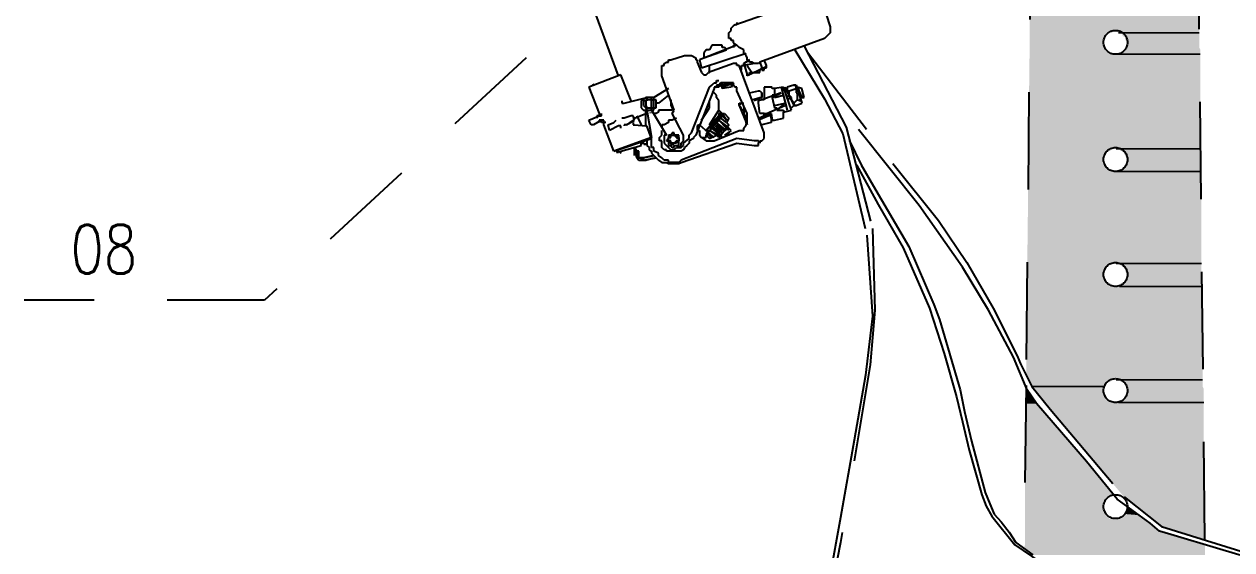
# Model space of a CAD drawing. Header units: metres. Extents: x 2999 to 3164, y 1641 to 1678.
# Drawn here: x 3117.266 to 3119.751, y 1667.319 to 1668.401 of the extents above; entities that cross this region are included whole.
import ezdxf

# ---------------------------------------------------------------- set-up
doc = ezdxf.new("R2010")
doc.units = ezdxf.units.M
doc.linetypes.add('CONTORNO_QUADRO_T', pattern=[0.35, 0.2, -0.15])
doc.linetypes.add('Contínuo', pattern=[0])
doc.layers.add('PDF29_Geometry', color=7, linetype='Continuous')
doc.layers.add('PDF29_Solid Fills', color=7, linetype='Continuous', true_color=0x939598)
doc.layers.add('PDF8_Text', color=30, linetype='Continuous', true_color=0xff7f00)
doc.styles.add('ROMANS', font='ROMANS.shx', dxfattribs={"width": 0.8, "height": 0.1})

msp = doc.modelspace()

# ---------------------------------------------------------------- linework, layer by layer
at = {"layer": 'PDF29_Geometry', "linetype": 'CONTORNO_QUADRO_T', "lineweight": 25}
for points in [[(3119.3628, 1671.5585), (3119.337, 1668.611), (3119.3277, 1667.6785)], [(3119.6955, 1667.3411), (3119.6815, 1668.611), (3119.6815, 1669.0983), (3119.658, 1671.5585)], [(3118.4889, 1668.2947), (3118.367, 1668.625), (3118.367, 1668.6297), (3118.3717, 1668.6297), (3118.3717, 1668.6321), (3118.36, 1668.6625)], [(3118.3085, 1668.611), (3118.3085, 1668.6063), (3118.3131, 1668.6063), (3118.3131, 1668.6039), (3118.3131, 1668.6063), (3118.4373, 1668.2759)], [(3118.9083, 1668.4446), (3118.9247, 1668.3954), (3118.9247, 1668.3837), (3118.9129, 1668.372), (3118.7794, 1668.3228), (3118.7771, 1668.3204), (3118.7677, 1668.3204), (3118.763, 1668.3228), (3118.7583, 1668.3228), (3118.7536, 1668.3275), (3118.7536, 1668.3322), (3118.7513, 1668.3368), (3118.7466, 1668.3415), (3118.7466, 1668.3486), (3118.7372, 1668.3532), (3118.7325, 1668.3579), (3118.7255, 1668.3626), (3118.7255, 1668.3673), (3118.7208, 1668.3673), (3118.7208, 1668.372), (3118.7161, 1668.372), (3118.7161, 1668.3837), (3118.7208, 1668.3884), (3118.7208, 1668.3931), (3118.7255, 1668.3978), (3118.7279, 1668.4001)], [(3118.7325, 1668.4048), (3118.7325, 1668.4001), (3118.7279, 1668.4001), (3118.8872, 1668.4563)], [(3118.7325, 1668.3579), (3118.6552, 1668.3275), (3118.6599, 1668.3111), (3118.7513, 1668.3415)], [(3118.7114, 1668.3486), (3118.7114, 1668.3486)], [(3118.7279, 1668.3579), (3118.7255, 1668.3579), (3118.7255, 1668.3532)], [(3118.852, 1668.3486), (3118.9129, 1668.2478), (3118.9504, 1668.1752), (3118.9996, 1667.9666), (3119.0114, 1667.8003), (3118.9973, 1667.6785), (3118.9739, 1667.5449), (3118.9458, 1667.3856), (3118.9036, 1667.156), (3118.8684, 1667.0388), (3118.8637, 1666.9638), (3118.8731, 1666.8959), (3118.8989, 1666.7014), (3118.9106, 1666.5726), (3118.92, 1666.4718), (3118.927, 1666.4085), (3118.934, 1666.3687), (3118.9387, 1666.3289), (3118.9434, 1666.2328)], [(3118.8708, 1668.3556), (3118.9575, 1668.1892), (3119.0114, 1667.9807), (3119.016, 1667.812), (3119.0067, 1667.6995), (3118.9458, 1667.334), (3118.9129, 1667.17), (3118.8778, 1667.0552), (3118.8708, 1666.9802), (3118.9012, 1666.7577), (3118.9083, 1666.7155), (3118.9247, 1666.5819), (3118.934, 1666.4788), (3118.9434, 1666.4085), (3118.9551, 1666.3312), (3118.9598, 1666.2328)], [(3118.8778, 1668.3439), (3119.0535, 1668.1143), (3119.1472, 1667.9971), (3119.2058, 1667.9104), (3119.2597, 1667.8167), (3119.3089, 1667.7183), (3119.3159, 1667.7019), (3119.3394, 1667.655), (3119.3769, 1667.6082), (3119.5292, 1667.4278), (3119.6065, 1667.3668), (3119.7189, 1667.3317), (3119.8384, 1667.2942)], [(3118.5474, 1668.1611), (3118.5474, 1668.1517), (3118.5521, 1668.1471), (3118.5521, 1668.1424), (3118.5568, 1668.14), (3118.5568, 1668.1353), (3118.5615, 1668.1307), (3118.5662, 1668.126), (3118.5709, 1668.1213), (3118.5779, 1668.1166), (3118.5873, 1668.1166), (3118.592, 1668.1143), (3118.613, 1668.1143), (3118.6177, 1668.1166), (3118.7325, 1668.1564), (3118.7677, 1668.1517), (3118.7771, 1668.1517), (3118.7771, 1668.1564), (3118.7794, 1668.1611), (3118.7841, 1668.1611), (3118.7888, 1668.1658), (3118.7888, 1668.1728), (3118.7888, 1668.1775), (3118.7372, 1668.3158), (3118.7325, 1668.3158), (3118.7325, 1668.3204), (3118.7255, 1668.3204), (3118.674, 1668.3017)], [(3118.5568, 1668.2244), (3118.5873, 1668.1728), (3118.5826, 1668.1728), (3118.5826, 1668.1564), (3118.592, 1668.1471), (3118.5966, 1668.1424), (3118.6037, 1668.1424), (3118.6084, 1668.1471), (3118.613, 1668.1471), (3118.6177, 1668.1517), (3118.6177, 1668.1564), (3118.6224, 1668.1611), (3118.6224, 1668.1728), (3118.599, 1668.2173), (3118.6037, 1668.2244), (3118.5779, 1668.2947), (3118.5779, 1668.3064), (3118.5779, 1668.3111), (3118.5779, 1668.3158), (3118.5826, 1668.3158), (3118.5826, 1668.3204), (3118.5873, 1668.3228), (3118.592, 1668.3228), (3118.592, 1668.3275), (3118.5966, 1668.3275), (3118.6248, 1668.3368), (3118.6388, 1668.3368), (3118.6482, 1668.3322), (3118.6482, 1668.3275), (3118.6505, 1668.3275), (3118.6505, 1668.3228), (3118.6599, 1668.3017), (3118.6646, 1668.297), (3118.6693, 1668.297), (3118.674, 1668.3017), (3118.6763, 1668.3017), (3118.6763, 1668.3111), (3118.6763, 1668.3158)], [(3118.6646, 1668.3322), (3118.6646, 1668.3322)], [(3118.7419, 1668.3064), (3118.7419, 1668.3158), (3118.7466, 1668.3158), (3118.7466, 1668.3204), (3118.7583, 1668.3275), (3118.7466, 1668.3204), (3118.7536, 1668.297)], [(3118.7677, 1668.3204), (3118.7466, 1668.3158)], [(3118.7536, 1668.3158), (3118.763, 1668.3017), (3118.7724, 1668.3017), (3118.7771, 1668.3017), (3118.7794, 1668.3017), (3118.7794, 1668.3064), (3118.7841, 1668.3111), (3118.7841, 1668.3064), (3118.7888, 1668.3064), (3118.7888, 1668.3111), (3118.7935, 1668.3111), (3118.7935, 1668.3158), (3118.7888, 1668.3275)], [(3118.7935, 1668.3158), (3118.7888, 1668.3111), (3118.7536, 1668.2947), (3118.7536, 1668.297), (3118.7583, 1668.297), (3118.7583, 1668.3017), (3118.763, 1668.3017)], [(3118.7677, 1668.3204), (3118.7677, 1668.3204)], [(3118.7794, 1668.3228), (3118.7841, 1668.3111)], [(3118.5146, 1668.2431), (3118.4935, 1668.297), (3118.4279, 1668.2712), (3118.449, 1668.2173), (3118.449, 1668.2127), (3118.4443, 1668.2127), (3118.4443, 1668.208)], [(3118.592, 1668.2689), (3118.5615, 1668.2501), (3118.5568, 1668.2501)], [(3118.6857, 1668.1681), (3118.674, 1668.1775), (3118.6552, 1668.1939), (3118.6505, 1668.1916), (3118.6505, 1668.1822), (3118.6552, 1668.1822), (3118.6552, 1668.1728), (3118.6599, 1668.1681), (3118.6693, 1668.1611), (3118.6857, 1668.1611), (3118.7372, 1668.1822), (3118.7419, 1668.1822), (3118.7466, 1668.1822), (3118.7466, 1668.1869), (3118.7513, 1668.1939), (3118.7536, 1668.1986), (3118.7536, 1668.2173), (3118.7325, 1668.2642), (3118.7325, 1668.2689), (3118.7325, 1668.2712), (3118.7279, 1668.2712), (3118.7255, 1668.2759), (3118.7255, 1668.2806), (3118.7208, 1668.2806), (3118.7161, 1668.2806), (3118.7021, 1668.2806), (3118.6997, 1668.2806), (3118.695, 1668.2759), (3118.6904, 1668.2759), (3118.6904, 1668.2712), (3118.6857, 1668.2712), (3118.6857, 1668.2689), (3118.6482, 1668.1728), (3118.6435, 1668.1681), (3118.6435, 1668.1658), (3118.6341, 1668.1611), (3118.6341, 1668.1564), (3118.6294, 1668.1517), (3118.6248, 1668.1471), (3118.6224, 1668.1424), (3118.6177, 1668.14), (3118.613, 1668.14), (3118.6084, 1668.14), (3118.592, 1668.14), (3118.5873, 1668.14), (3118.5873, 1668.1424), (3118.5826, 1668.1424), (3118.5779, 1668.1471), (3118.5779, 1668.1611), (3118.5732, 1668.1611), (3118.5732, 1668.1681), (3118.5779, 1668.1728), (3118.5779, 1668.1775), (3118.5779, 1668.1822)], [(3118.6084, 1668.1471), (3118.613, 1668.1471), (3118.6177, 1668.1471), (3118.6224, 1668.1517), (3118.6224, 1668.1564), (3118.6341, 1668.1658), (3118.6341, 1668.1681), (3118.6341, 1668.1728), (3118.6388, 1668.1775), (3118.6763, 1668.2712), (3118.681, 1668.2759), (3118.6857, 1668.2806), (3118.6904, 1668.2806), (3118.6904, 1668.2853), (3118.695, 1668.2853)], [(3118.7021, 1668.2759), (3118.7021, 1668.2712), (3118.7255, 1668.2806), (3118.7208, 1668.2712), (3118.7021, 1668.2689), (3118.7021, 1668.2712), (3118.6997, 1668.2759), (3118.695, 1668.2759), (3118.695, 1668.2712), (3118.6904, 1668.2712), (3118.7161, 1668.2806), (3118.7208, 1668.2759)], [(3118.6904, 1668.2712), (3118.6904, 1668.2712)], [(3118.7114, 1668.2806), (3118.7021, 1668.2806), (3118.7021, 1668.2759), (3118.6997, 1668.2759), (3118.6997, 1668.2806)], [(3118.7255, 1668.2806), (3118.7255, 1668.2806)], [(3118.7583, 1668.2595), (3118.7771, 1668.2642), (3118.7794, 1668.2642), (3118.7841, 1668.2595), (3118.7841, 1668.2548), (3118.7841, 1668.2501), (3118.7677, 1668.2431)], [(3118.8052, 1668.2712), (3118.7888, 1668.2712), (3118.7888, 1668.2689), (3118.7888, 1668.2642), (3118.7888, 1668.2548), (3118.7888, 1668.2501), (3118.7888, 1668.2455), (3118.7841, 1668.2455), (3118.7771, 1668.2431), (3118.7771, 1668.2501)], [(3118.8099, 1668.2689), (3118.8099, 1668.2595), (3118.8099, 1668.2548), (3118.8052, 1668.2548), (3118.8052, 1668.2501), (3118.8099, 1668.2291), (3118.8145, 1668.2291), (3118.8145, 1668.2244), (3118.8239, 1668.2244), (3118.8286, 1668.2244), (3118.8286, 1668.2197), (3118.845, 1668.2244), (3118.8286, 1668.2712), (3118.8099, 1668.2689), (3118.8052, 1668.2689), (3118.8028, 1668.2712)], [(3118.8239, 1668.2712), (3118.8356, 1668.2244)], [(3118.8309, 1668.2689), (3118.8309, 1668.2712), (3118.8497, 1668.2337), (3118.845, 1668.2291)], [(3118.8497, 1668.2759), (3118.8356, 1668.2712), (3118.8356, 1668.2642), (3118.8403, 1668.2642), (3118.8544, 1668.2689), (3118.8544, 1668.2642), (3118.8544, 1668.2595), (3118.8567, 1668.2595), (3118.8567, 1668.2455), (3118.8497, 1668.2384), (3118.845, 1668.2455), (3118.845, 1668.2501), (3118.8403, 1668.2548), (3118.8403, 1668.2642)], [(3118.8544, 1668.2689), (3118.8544, 1668.2759), (3118.8497, 1668.2759), (3118.8544, 1668.2759), (3118.8661, 1668.2384), (3118.8661, 1668.2431), (3118.8614, 1668.2431), (3118.8567, 1668.2455)], [(3118.8614, 1668.2501), (3118.8661, 1668.2501), (3118.8708, 1668.2501), (3118.8661, 1668.2689), (3118.8567, 1668.2712), (3118.8661, 1668.2501), (3118.8614, 1668.2455)], [(3118.8567, 1668.2689), (3118.8567, 1668.2712)], [(3118.8567, 1668.2642), (3118.8614, 1668.2689)], [(3119.8361, 1667.2872), (3119.726, 1667.32), (3119.6252, 1667.3504), (3119.6018, 1667.3575), (3119.583, 1667.3739), (3119.5151, 1667.4231), (3119.4518, 1667.5004), (3119.3487, 1667.6199), (3119.33, 1667.648), (3119.3019, 1667.7159), (3119.2503, 1667.812), (3119.1965, 1667.901), (3119.1074, 1668.0276), (3118.9176, 1668.2666)], [(3118.4959, 1668.2431), (3118.4959, 1668.2384), (3118.5006, 1668.2384), (3118.5474, 1668.2501)], [(3118.5193, 1668.1986), (3118.5193, 1668.1939), (3118.5217, 1668.1939), (3118.5451, 1668.1916), (3118.5451, 1668.2244), (3118.5474, 1668.2244), (3118.5521, 1668.2244), (3118.5568, 1668.2244), (3118.5615, 1668.2244), (3118.5615, 1668.2291), (3118.5662, 1668.2291), (3118.5662, 1668.2431), (3118.5662, 1668.2455), (3118.5615, 1668.2455), (3118.5615, 1668.2501), (3118.5568, 1668.2501), (3118.5451, 1668.2501), (3118.5357, 1668.2431), (3118.5357, 1668.2291), (3118.5404, 1668.2244), (3118.5451, 1668.2244)], [(3118.5966, 1668.2455), (3118.5966, 1668.2337), (3118.599, 1668.2291), (3118.599, 1668.2244), (3118.5966, 1668.2244), (3118.5779, 1668.2244), (3118.5732, 1668.2244), (3118.5709, 1668.2244), (3118.5709, 1668.2197), (3118.5662, 1668.2173), (3118.5615, 1668.2173)], [(3118.592, 1668.2548), (3118.5709, 1668.2384), (3118.5662, 1668.2384)], [(3118.6599, 1668.2033), (3118.6763, 1668.2291), (3118.6763, 1668.2431)], [(3118.6763, 1668.2384), (3118.674, 1668.2384)], [(3118.7161, 1668.1822), (3118.7114, 1668.1869), (3118.695, 1668.2033), (3118.6763, 1668.1939), (3118.695, 1668.2244), (3118.695, 1668.2431), (3118.6904, 1668.2501), (3118.6904, 1668.2548), (3118.6857, 1668.2595), (3118.681, 1668.2595)], [(3118.7466, 1668.2244), (3118.7419, 1668.2244), (3118.7419, 1668.2291), (3118.7372, 1668.2337), (3118.7372, 1668.2384), (3118.7419, 1668.2384), (3118.7372, 1668.2337), (3118.7513, 1668.1986), (3118.7536, 1668.1939), (3118.7513, 1668.1986), (3118.7513, 1668.2033)], [(3118.7419, 1668.2384), (3118.7466, 1668.2384)], [(3118.763, 1668.2455), (3118.7794, 1668.2501), (3118.7841, 1668.2501), (3118.7841, 1668.2595)], [(3118.7888, 1668.2173), (3118.7841, 1668.2173), (3118.7794, 1668.2173), (3118.7771, 1668.2384), (3118.7771, 1668.2431)], [(3118.8052, 1668.2501), (3118.8239, 1668.2595), (3118.7841, 1668.2455)], [(3118.8099, 1668.2501), (3118.8286, 1668.2548)], [(3118.8099, 1668.2337), (3118.8309, 1668.2384), (3118.8145, 1668.2244)], [(3118.8403, 1668.2548), (3118.8356, 1668.2501)], [(3118.845, 1668.2501), (3118.8356, 1668.2455)], [(3118.8497, 1668.2384), (3118.8497, 1668.2337), (3118.8544, 1668.2337), (3118.8497, 1668.2337)], [(3118.8544, 1668.2337), (3118.8661, 1668.2384)], [(3118.4631, 1668.1986), (3118.4584, 1668.1986), (3118.4584, 1668.2033), (3118.4537, 1668.2033), (3118.4373, 1668.1939), (3118.4326, 1668.1939), (3118.4279, 1668.2033), (3118.449, 1668.2127), (3118.4537, 1668.2127), (3118.4537, 1668.2173)], [(3118.5474, 1668.2244), (3118.5568, 1668.1681), (3118.4795, 1668.14), (3118.5568, 1668.1658)], [(3118.5217, 1668.208), (3118.5451, 1668.2173)], [(3118.6904, 1668.208), (3118.6997, 1668.2173), (3118.6693, 1668.1822)], [(3118.7068, 1668.2173), (3118.6693, 1668.1728), (3118.7021, 1668.2173), (3118.7068, 1668.2173), (3118.7161, 1668.208), (3118.7114, 1668.1986), (3118.7161, 1668.1939)], [(3118.695, 1668.2244), (3118.7021, 1668.2173), (3118.7114, 1668.2033), (3118.7021, 1668.2127)], [(3118.7114, 1668.1986), (3118.6997, 1668.208), (3118.6997, 1668.2173), (3118.695, 1668.2173), (3118.695, 1668.2127)], [(3118.7466, 1668.2291), (3118.7466, 1668.2244), (3118.7466, 1668.2173), (3118.7513, 1668.208), (3118.7513, 1668.2033), (3118.7536, 1668.2033)], [(3118.7771, 1668.208), (3118.7981, 1668.2173), (3118.8028, 1668.2173), (3118.8028, 1668.2127), (3118.8028, 1668.2033), (3118.8028, 1668.1986), (3118.7841, 1668.1939)], [(3118.7888, 1668.2127), (3118.7888, 1668.2173), (3118.7935, 1668.2173), (3118.8309, 1668.2337)], [(3118.7935, 1668.2173), (3118.8028, 1668.2173), (3118.8052, 1668.2033), (3118.8099, 1668.2033), (3118.8286, 1668.208), (3118.8286, 1668.2173), (3118.8286, 1668.2197)], [(3118.4795, 1668.14), (3118.4584, 1668.1939), (3118.4584, 1668.1986), (3118.4537, 1668.1986), (3118.4537, 1668.2033), (3118.449, 1668.2033), (3118.449, 1668.1986)], [(3118.4935, 1668.1869), (3118.4935, 1668.1916), (3118.4889, 1668.1916), (3118.4701, 1668.1822), (3118.4678, 1668.1939), (3118.4795, 1668.1986), (3118.4842, 1668.2033)], [(3118.4678, 1668.1939), (3118.4678, 1668.1939)], [(3118.5193, 1668.2033), (3118.5053, 1668.1939), (3118.5217, 1668.2033), (3118.5193, 1668.2127), (3118.5146, 1668.2127), (3118.5006, 1668.208), (3118.4959, 1668.208)], [(3118.5053, 1668.1939), (3118.5006, 1668.1939), (3118.5006, 1668.1916)], [(3118.5217, 1668.208), (3118.5217, 1668.208)], [(3118.5217, 1668.208), (3118.5217, 1668.208)], [(3118.5217, 1668.2033), (3118.5217, 1668.2033)], [(3118.5264, 1668.2127), (3118.5357, 1668.1939)], [(3118.7771, 1668.1611), (3118.7724, 1668.1611), (3118.7677, 1668.1611), (3118.7325, 1668.1658), (3118.6177, 1668.1213), (3118.613, 1668.1166), (3118.592, 1668.1166), (3118.592, 1668.1213), (3118.5826, 1668.1213), (3118.5779, 1668.126), (3118.5709, 1668.1307), (3118.5709, 1668.1353), (3118.5615, 1668.14), (3118.5615, 1668.1471), (3118.5568, 1668.1471), (3118.5568, 1668.1517), (3118.5568, 1668.1611), (3118.5568, 1668.1658), (3118.5474, 1668.1916), (3118.5451, 1668.1916)], [(3118.6084, 1668.208), (3118.599, 1668.2033), (3118.5966, 1668.2033), (3118.592, 1668.2033), (3118.592, 1668.1986), (3118.5826, 1668.1939), (3118.5779, 1668.1939), (3118.5779, 1668.1869)], [(3118.681, 1668.1939), (3118.6693, 1668.1822), (3118.6763, 1668.1822)], [(3118.7114, 1668.1822), (3118.6904, 1668.1986), (3118.674, 1668.1869)], [(3118.695, 1668.1681), (3118.7161, 1668.1939), (3118.695, 1668.1681), (3118.6904, 1668.1728), (3118.6763, 1668.1822), (3118.695, 1668.1728)], [(3118.6763, 1668.1939), (3118.6763, 1668.1939)], [(3118.6997, 1668.1775), (3118.681, 1668.1916)], [(3118.6857, 1668.2033), (3118.6997, 1668.2127)], [(3118.7021, 1668.1775), (3118.6857, 1668.1939)], [(3118.7068, 1668.1822), (3118.6904, 1668.1939), (3118.7021, 1668.1822)], [(3118.7114, 1668.1728), (3118.7208, 1668.1822), (3118.7114, 1668.1916), (3118.695, 1668.2033)], [(3118.7161, 1668.1939), (3118.7161, 1668.1939)], [(3118.8028, 1668.208), (3118.8028, 1668.2127), (3118.7981, 1668.2127), (3118.7771, 1668.2033)], [(3118.6552, 1668.1728), (3118.6599, 1668.1681), (3118.6693, 1668.1681), (3118.6693, 1668.1728), (3118.6763, 1668.1658), (3118.6904, 1668.1728)], [(3118.681, 1668.1681), (3118.6693, 1668.1775)], [(3118.7021, 1668.1681), (3118.6997, 1668.1728), (3118.681, 1668.1869)], [(3118.7208, 1668.1822), (3118.7068, 1668.1728)], [(3118.7208, 1668.1822), (3118.7208, 1668.1822)], [(3118.4795, 1668.14), (3118.4795, 1668.14)], [(3118.4842, 1668.14), (3118.4889, 1668.14), (3118.4935, 1668.1353), (3118.4935, 1668.14), (3118.5357, 1668.1517), (3118.5357, 1668.1564), (3118.5404, 1668.1564), (3118.5404, 1668.1611)], [(3118.5264, 1668.126), (3118.5217, 1668.1471), (3118.5264, 1668.14), (3118.5217, 1668.1424), (3118.5217, 1668.1471), (3118.5264, 1668.1353)], [(3118.5217, 1668.14), (3118.5217, 1668.1471), (3118.5217, 1668.14)], [(3118.5217, 1668.1307), (3118.5217, 1668.1471), (3118.5217, 1668.1353)], [(3118.531, 1668.14), (3118.5264, 1668.1353), (3118.5264, 1668.126), (3118.531, 1668.126), (3118.5357, 1668.126), (3118.5357, 1668.1213), (3118.5404, 1668.1213), (3118.5404, 1668.126), (3118.5357, 1668.126), (3118.531, 1668.126), (3118.531, 1668.1353), (3118.531, 1668.14), (3118.5264, 1668.14), (3118.5264, 1668.126), (3118.531, 1668.1213), (3118.5451, 1668.1213), (3118.5615, 1668.126)], [(3118.5474, 1668.1611), (3118.5474, 1668.1611)], [(3118.7794, 1668.1611), (3118.7794, 1668.1564)], [(3118.9645, 1668.1611), (3118.9879, 1668.1119), (3119.0137, 1668.0674), (3119.0863, 1667.9432), (3119.1379, 1667.8237), (3119.1496, 1667.7933), (3119.1918, 1667.648), (3119.2011, 1667.6035), (3119.2152, 1667.5426), (3119.2433, 1667.4371), (3119.2527, 1667.4137), (3119.2621, 1667.3926), (3119.2761, 1667.3762), (3119.2925, 1667.3551), (3119.3066, 1667.334), (3119.3417, 1667.3083)], [(3118.5615, 1668.1307), (3118.5404, 1668.126), (3118.5615, 1668.1307)], [(3118.5404, 1668.1213), (3118.5662, 1668.126)], [(3118.9786, 1668.1119), (3119.0231, 1668.0299), (3119.0746, 1667.9409), (3119.1285, 1667.8167), (3119.159, 1667.723), (3119.1847, 1667.6339), (3119.1965, 1667.5824), (3119.2105, 1667.5238), (3119.2363, 1667.4324), (3119.2457, 1667.409), (3119.2574, 1667.3879), (3119.3042, 1667.3293), (3119.3558, 1667.2942)], [(3119.3277, 1667.6574), (3119.323, 1667.3223)], [(3119.7119, 1665.6728), (3119.6955, 1667.3293)]]:
    msp.add_lwpolyline(points, dxfattribs=at)
at = {"layer": 'PDF29_Geometry', "color": 252, "linetype": 'CONTORNO_QUADRO_T', "lineweight": 0, "true_color": 0x939598}
for points in [[(3119.6838, 1668.3837), (3119.5174, 1668.3837), (3119.6838, 1668.3837)], [(3119.6861, 1668.3392), (3119.5174, 1668.3392), (3119.6861, 1668.3392)], [(3119.6861, 1668.1447), (3119.5128, 1668.1447), (3119.6861, 1668.1447)], [(3119.6885, 1668.0979), (3119.5151, 1668.0979), (3119.6885, 1668.0979)], [(3119.6885, 1667.9081), (3119.5128, 1667.9081), (3119.6885, 1667.9081)], [(3119.6908, 1667.8612), (3119.5198, 1667.8612), (3119.6908, 1667.8612)], [(3119.6908, 1667.6691), (3119.5128, 1667.6691), (3119.6908, 1667.6691)], [(3119.4893, 1667.655), (3119.3394, 1667.655), (3119.4893, 1667.655)], [(3119.6932, 1667.6222), (3119.5174, 1667.6222), (3119.6932, 1667.6222)]]:
    msp.add_lwpolyline(points, dxfattribs=at)
at = {"layer": 'PDF29_Geometry', "linetype": 'CONTORNO_QUADRO_T', "lineweight": 25}
for points in [[(3118.6646, 1668.3322), (3118.7114, 1668.3486), (3118.7068, 1668.3532), (3118.7021, 1668.3532), (3118.7021, 1668.3579), (3118.681, 1668.3579), (3118.6763, 1668.3486), (3118.674, 1668.3486), (3118.6693, 1668.3486), (3118.6646, 1668.3415)], [(3118.5615, 1668.2384), (3118.5615, 1668.2431), (3118.5568, 1668.2455), (3118.5568, 1668.2501), (3118.5474, 1668.2501), (3118.5474, 1668.2455), (3118.5451, 1668.2455), (3118.5451, 1668.2431), (3118.5404, 1668.2431), (3118.5404, 1668.2337), (3118.5451, 1668.2291), (3118.5474, 1668.2244), (3118.5568, 1668.2244), (3118.5568, 1668.2291), (3118.5615, 1668.2291)], [(3118.5568, 1668.2384), (3118.5568, 1668.2431), (3118.5568, 1668.2455), (3118.5474, 1668.2455), (3118.5474, 1668.2431), (3118.5451, 1668.2431), (3118.5451, 1668.2337), (3118.5474, 1668.2291), (3118.5568, 1668.2291), (3118.5568, 1668.2337)], [(3118.613, 1668.1611), (3118.6084, 1668.1611), (3118.6037, 1668.1564), (3118.5966, 1668.1564), (3118.5966, 1668.1611), (3118.592, 1668.1611), (3118.592, 1668.1681), (3118.5966, 1668.1681), (3118.5966, 1668.1728), (3118.6037, 1668.1728), (3118.6084, 1668.1681), (3118.613, 1668.1658), (3118.613, 1668.1611), (3118.6084, 1668.1611), (3118.6084, 1668.1564), (3118.6037, 1668.1564), (3118.599, 1668.1517), (3118.5966, 1668.1564), (3118.592, 1668.1611), (3118.592, 1668.1681), (3118.5966, 1668.1728), (3118.599, 1668.1728), (3118.6037, 1668.1728), (3118.6084, 1668.1728), (3118.6084, 1668.1681), (3118.613, 1668.1681), (3118.613, 1668.1611), (3118.613, 1668.1681), (3118.613, 1668.1728), (3118.6037, 1668.1728), (3118.6037, 1668.1775), (3118.599, 1668.1775), (3118.5966, 1668.1728), (3118.592, 1668.1728), (3118.592, 1668.1658), (3118.5873, 1668.1611), (3118.592, 1668.1611), (3118.592, 1668.1564), (3118.592, 1668.1517), (3118.5966, 1668.1517), (3118.599, 1668.1471), (3118.6037, 1668.1471), (3118.6037, 1668.1517), (3118.613, 1668.1517), (3118.613, 1668.1564)]]:
    msp.add_lwpolyline(points, close=True, dxfattribs=at)
at = {"layer": 'PDF29_Geometry', "color": 150, "linetype": 'CONTORNO_QUADRO_T', "lineweight": 25, "true_color": 0x007fff}
msp.add_lwpolyline([(3118.2991, 1668.3322), (3117.7602, 1667.8331), (3117.2658, 1667.8331)], dxfattribs=at)
at = {"layer": 'PDF29_Geometry', "linetype": 'CONTORNO_QUADRO_T', "lineweight": 25}
for centre in [(3119.5116, 1668.3638), (3119.5116, 1668.1225), (3119.5116, 1667.8858), (3119.5116, 1667.6468), (3119.5116, 1667.4078)]:
    msp.add_circle(centre, 0.0246, dxfattribs=at)
at = {"layer": 'PDF29_Solid Fills', "linetype": 'CONTORNO_QUADRO_T', "transparency": 33554559}
for points in [[(3119.337, 1668.5758), (3119.6838, 1668.386), (3119.3347, 1668.386)], [(3119.6838, 1668.5758), (3119.337, 1668.5758), (3119.6838, 1668.386)], [(3119.5081, 1668.386), (3119.3347, 1668.386), (3119.5034, 1668.3837)], [(3119.3347, 1668.386), (3119.5034, 1668.3837), (3119.3347, 1668.3837)], [(3119.4987, 1668.3837), (3119.4987, 1668.3837), (3119.3347, 1668.3837)], [(3119.4987, 1668.3837), (3119.3347, 1668.3837), (3119.5034, 1668.3837)], [(3119.4987, 1668.3837), (3119.3347, 1668.3837), (3119.4964, 1668.3814)], [(3119.3347, 1668.3837), (3119.4964, 1668.3814), (3119.3347, 1668.3814)], [(3119.4964, 1668.3814), (3119.3347, 1668.3814), (3119.4917, 1668.3767)], [(3119.3347, 1668.3814), (3119.4917, 1668.3767), (3119.3347, 1668.3767)], [(3119.4917, 1668.3767), (3119.3347, 1668.3767), (3119.4893, 1668.3743)], [(3119.3347, 1668.3767), (3119.4893, 1668.3743), (3119.3347, 1668.3743)], [(3119.4893, 1668.3743), (3119.3347, 1668.3743), (3119.4893, 1668.3696)], [(3119.3347, 1668.3743), (3119.4893, 1668.3696), (3119.3347, 1668.3696)], [(3119.4893, 1668.3696), (3119.3347, 1668.3696), (3119.487, 1668.365)], [(3119.3347, 1668.3696), (3119.487, 1668.365), (3119.3347, 1668.365)], [(3119.487, 1668.365), (3119.3347, 1668.365), (3119.487, 1668.3626)], [(3119.3347, 1668.365), (3119.487, 1668.3626), (3119.3347, 1668.3626)], [(3119.487, 1668.3626), (3119.3347, 1668.3626), (3119.487, 1668.3579)], [(3119.3347, 1668.3626), (3119.487, 1668.3579), (3119.3347, 1668.3579)], [(3119.6838, 1668.386), (3119.5128, 1668.386), (3119.6838, 1668.3837)], [(3119.5128, 1668.386), (3119.6838, 1668.3837), (3119.5174, 1668.3837)], [(3119.5174, 1668.3837), (3119.6838, 1668.3837), (3119.5198, 1668.3837)], [(3119.6838, 1668.3837), (3119.5198, 1668.3837), (3119.6838, 1668.3814)], [(3119.5198, 1668.3837), (3119.6838, 1668.3814), (3119.5245, 1668.3814)], [(3119.6838, 1668.3814), (3119.5245, 1668.3814), (3119.6838, 1668.3767)], [(3119.5245, 1668.3814), (3119.6838, 1668.3767), (3119.5268, 1668.3767)], [(3119.6838, 1668.3767), (3119.5268, 1668.3767), (3119.6838, 1668.3743)], [(3119.5268, 1668.3767), (3119.6838, 1668.3743), (3119.5315, 1668.3743)], [(3119.6838, 1668.3743), (3119.5315, 1668.3743), (3119.6838, 1668.3696)], [(3119.5315, 1668.3743), (3119.6838, 1668.3696), (3119.5315, 1668.3696)], [(3119.6838, 1668.3696), (3119.5315, 1668.3696), (3119.6838, 1668.365)], [(3119.5315, 1668.3696), (3119.6838, 1668.365), (3119.5338, 1668.365)], [(3119.6838, 1668.365), (3119.5338, 1668.365), (3119.6838, 1668.3626)], [(3119.5338, 1668.365), (3119.6838, 1668.3626), (3119.5338, 1668.3626)], [(3119.6838, 1668.3626), (3119.5338, 1668.3626), (3119.6838, 1668.3579)], [(3119.5338, 1668.3626), (3119.6838, 1668.3579), (3119.5338, 1668.3579)], [(3119.3347, 1668.3392), (3119.6861, 1668.1447), (3119.3323, 1668.1447)], [(3119.487, 1668.3579), (3119.3347, 1668.3579), (3119.4893, 1668.3532)], [(3119.3347, 1668.3579), (3119.4893, 1668.3532), (3119.3347, 1668.3532)], [(3119.4893, 1668.3532), (3119.3347, 1668.3532), (3119.4893, 1668.3486)], [(3119.3347, 1668.3532), (3119.4893, 1668.3486), (3119.3347, 1668.3486)], [(3119.4893, 1668.3486), (3119.3347, 1668.3486), (3119.4917, 1668.3462)], [(3119.3347, 1668.3486), (3119.4917, 1668.3462), (3119.3347, 1668.3462)], [(3119.4917, 1668.3462), (3119.3347, 1668.3462), (3119.4964, 1668.3439)], [(3119.3347, 1668.3462), (3119.4964, 1668.3439), (3119.3347, 1668.3439)], [(3119.4964, 1668.3439), (3119.3347, 1668.3439), (3119.4987, 1668.3415)], [(3119.3347, 1668.3439), (3119.4987, 1668.3415), (3119.3347, 1668.3415)], [(3119.4987, 1668.3415), (3119.3347, 1668.3415), (3119.5034, 1668.3392)], [(3119.3347, 1668.3415), (3119.5034, 1668.3392), (3119.3347, 1668.3392)], [(3119.5081, 1668.3392), (3119.5081, 1668.3392), (3119.3347, 1668.3392)], [(3119.5081, 1668.3392), (3119.3347, 1668.3392), (3119.5034, 1668.3392)], [(3119.6861, 1668.3392), (3119.3347, 1668.3392), (3119.6861, 1668.1447)], [(3119.5174, 1668.3392), (3119.6861, 1668.3392), (3119.5128, 1668.3392)], [(3119.5198, 1668.3415), (3119.6861, 1668.3392), (3119.5174, 1668.3392)], [(3119.5245, 1668.3439), (3119.6861, 1668.3415), (3119.5198, 1668.3415)], [(3119.6861, 1668.3415), (3119.5198, 1668.3415), (3119.6861, 1668.3392)], [(3119.5268, 1668.3462), (3119.6861, 1668.3439), (3119.5245, 1668.3439)], [(3119.6861, 1668.3439), (3119.5245, 1668.3439), (3119.6861, 1668.3415)], [(3119.5315, 1668.3486), (3119.6861, 1668.3462), (3119.5268, 1668.3462)], [(3119.6861, 1668.3462), (3119.5268, 1668.3462), (3119.6861, 1668.3439)], [(3119.5338, 1668.3579), (3119.6838, 1668.3532), (3119.5315, 1668.3532)], [(3119.6838, 1668.3532), (3119.5315, 1668.3532), (3119.6861, 1668.3486)], [(3119.5315, 1668.3532), (3119.6861, 1668.3486), (3119.5315, 1668.3486)], [(3119.6861, 1668.3486), (3119.5315, 1668.3486), (3119.6861, 1668.3462)], [(3119.6838, 1668.3579), (3119.5338, 1668.3579), (3119.6838, 1668.3532)], [(3119.5034, 1668.1447), (3119.5034, 1668.1447), (3119.3323, 1668.1447)], [(3119.5034, 1668.1447), (3119.3323, 1668.1447), (3119.5081, 1668.1447)], [(3119.5034, 1668.1447), (3119.3323, 1668.1447), (3119.4987, 1668.1424)], [(3119.3323, 1668.1447), (3119.4987, 1668.1424), (3119.3323, 1668.1424)], [(3119.4987, 1668.1424), (3119.3323, 1668.1424), (3119.494, 1668.14)], [(3119.3323, 1668.1424), (3119.494, 1668.14), (3119.3323, 1668.14)], [(3119.494, 1668.14), (3119.3323, 1668.14), (3119.4917, 1668.1377)], [(3119.3323, 1668.14), (3119.4917, 1668.1377), (3119.3323, 1668.1377)], [(3119.5128, 1668.1447), (3119.6861, 1668.1447), (3119.5151, 1668.1447)], [(3119.6861, 1668.1447), (3119.5151, 1668.1447), (3119.6861, 1668.1424)], [(3119.5151, 1668.1447), (3119.6861, 1668.1424), (3119.5198, 1668.1424)], [(3119.6861, 1668.1424), (3119.5198, 1668.1424), (3119.6861, 1668.14)], [(3119.5198, 1668.1424), (3119.6861, 1668.14), (3119.5245, 1668.14)], [(3119.6861, 1668.14), (3119.5245, 1668.14), (3119.6861, 1668.1377)], [(3119.5245, 1668.14), (3119.6861, 1668.1377), (3119.5268, 1668.1377)], [(3119.4917, 1668.1377), (3119.3323, 1668.1377), (3119.4893, 1668.1353)], [(3119.3323, 1668.1377), (3119.4893, 1668.1353), (3119.3323, 1668.1353)], [(3119.4893, 1668.1353), (3119.3323, 1668.1353), (3119.487, 1668.1307)], [(3119.3323, 1668.1353), (3119.487, 1668.1307), (3119.3323, 1668.1307)], [(3119.487, 1668.1307), (3119.3323, 1668.1307), (3119.4846, 1668.126)], [(3119.3323, 1668.1307), (3119.4846, 1668.126), (3119.3323, 1668.126)], [(3119.4846, 1668.126), (3119.3323, 1668.126), (3119.4846, 1668.1213)], [(3119.3323, 1668.126), (3119.4846, 1668.1213), (3119.3323, 1668.1213)], [(3119.4846, 1668.1213), (3119.3323, 1668.1213), (3119.4846, 1668.1166)], [(3119.3323, 1668.1213), (3119.4846, 1668.1166), (3119.3323, 1668.1166)], [(3119.4846, 1668.1166), (3119.3323, 1668.1166), (3119.487, 1668.1119)], [(3119.3323, 1668.1166), (3119.487, 1668.1119), (3119.3323, 1668.1119)], [(3119.6861, 1668.1377), (3119.5268, 1668.1377), (3119.6861, 1668.1353)], [(3119.5268, 1668.1377), (3119.6861, 1668.1353), (3119.5292, 1668.1353)], [(3119.6861, 1668.1353), (3119.5292, 1668.1353), (3119.6861, 1668.1307)], [(3119.5292, 1668.1353), (3119.6861, 1668.1307), (3119.5315, 1668.1307)], [(3119.6861, 1668.1307), (3119.5315, 1668.1307), (3119.6861, 1668.126)], [(3119.5315, 1668.1307), (3119.6861, 1668.126), (3119.5338, 1668.126)], [(3119.5338, 1668.1166), (3119.6885, 1668.1119), (3119.5315, 1668.1119)], [(3119.6861, 1668.126), (3119.5338, 1668.126), (3119.6861, 1668.1213)], [(3119.5338, 1668.126), (3119.6861, 1668.1213), (3119.5338, 1668.1213)], [(3119.6861, 1668.1213), (3119.5338, 1668.1213), (3119.6885, 1668.1166)], [(3119.5338, 1668.1213), (3119.6885, 1668.1166), (3119.5338, 1668.1166)], [(3119.6885, 1668.1166), (3119.5338, 1668.1166), (3119.6885, 1668.1119)], [(3119.3323, 1668.0979), (3119.6885, 1667.9081), (3119.33, 1667.9081)], [(3119.487, 1668.1119), (3119.3323, 1668.1119), (3119.4893, 1668.1096)], [(3119.3323, 1668.1119), (3119.4893, 1668.1096), (3119.3323, 1668.1096)], [(3119.4893, 1668.1096), (3119.3323, 1668.1096), (3119.4917, 1668.1049)], [(3119.3323, 1668.1096), (3119.4917, 1668.1049), (3119.3323, 1668.1049)], [(3119.4917, 1668.1049), (3119.3323, 1668.1049), (3119.494, 1668.1025)], [(3119.3323, 1668.1049), (3119.494, 1668.1025), (3119.3323, 1668.1025)], [(3119.494, 1668.1025), (3119.3323, 1668.1025), (3119.4987, 1668.1002)], [(3119.3323, 1668.1025), (3119.4987, 1668.1002), (3119.3323, 1668.1002)], [(3119.4987, 1668.1002), (3119.3323, 1668.1002), (3119.5034, 1668.0979)], [(3119.3323, 1668.1002), (3119.5034, 1668.0979), (3119.3323, 1668.0979)], [(3119.5081, 1668.0979), (3119.5081, 1668.0979), (3119.3323, 1668.0979)], [(3119.5081, 1668.0979), (3119.3323, 1668.0979), (3119.5034, 1668.0979)], [(3119.6885, 1668.0979), (3119.3323, 1668.0979), (3119.6885, 1667.9081)], [(3119.5151, 1668.0979), (3119.6885, 1668.0979), (3119.5128, 1668.0979)], [(3119.5198, 1668.1002), (3119.6885, 1668.0979), (3119.5151, 1668.0979)], [(3119.5245, 1668.1025), (3119.6885, 1668.1002), (3119.5198, 1668.1002)], [(3119.6885, 1668.1002), (3119.5198, 1668.1002), (3119.6885, 1668.0979)], [(3119.5268, 1668.1049), (3119.6885, 1668.1025), (3119.5245, 1668.1025)], [(3119.6885, 1668.1025), (3119.5245, 1668.1025), (3119.6885, 1668.1002)], [(3119.5292, 1668.1096), (3119.6885, 1668.1049), (3119.5268, 1668.1049)], [(3119.6885, 1668.1049), (3119.5268, 1668.1049), (3119.6885, 1668.1025)], [(3119.5315, 1668.1119), (3119.6885, 1668.1096), (3119.5292, 1668.1096)], [(3119.6885, 1668.1096), (3119.5292, 1668.1096), (3119.6885, 1668.1049)], [(3119.6885, 1668.1119), (3119.5315, 1668.1119), (3119.6885, 1668.1096)], [(3119.5034, 1667.9081), (3119.5034, 1667.9081), (3119.33, 1667.9081)], [(3119.5034, 1667.9081), (3119.33, 1667.9081), (3119.5081, 1667.9081)], [(3119.5034, 1667.9081), (3119.33, 1667.9081), (3119.4987, 1667.9057)], [(3119.33, 1667.9081), (3119.4987, 1667.9057), (3119.33, 1667.9057)], [(3119.4987, 1667.9057), (3119.33, 1667.9057), (3119.4964, 1667.9034)], [(3119.33, 1667.9057), (3119.4964, 1667.9034), (3119.33, 1667.9034)], [(3119.4964, 1667.9034), (3119.33, 1667.9034), (3119.4917, 1667.901)], [(3119.33, 1667.9034), (3119.4917, 1667.901), (3119.33, 1667.901)], [(3119.4917, 1667.901), (3119.33, 1667.901), (3119.4893, 1667.8964)], [(3119.33, 1667.901), (3119.4893, 1667.8964), (3119.33, 1667.8964)], [(3119.4893, 1667.8964), (3119.33, 1667.8964), (3119.487, 1667.8917)], [(3119.33, 1667.8964), (3119.487, 1667.8917), (3119.33, 1667.8917)], [(3119.487, 1667.8917), (3119.33, 1667.8917), (3119.487, 1667.8893)], [(3119.33, 1667.8917), (3119.487, 1667.8893), (3119.33, 1667.8893)], [(3119.5128, 1667.9081), (3119.6885, 1667.9081), (3119.5174, 1667.9081)], [(3119.6885, 1667.9081), (3119.5174, 1667.9081), (3119.6885, 1667.9057)], [(3119.5174, 1667.9081), (3119.6885, 1667.9057), (3119.5198, 1667.9057)], [(3119.6885, 1667.9057), (3119.5198, 1667.9057), (3119.6885, 1667.9034)], [(3119.5198, 1667.9057), (3119.6885, 1667.9034), (3119.5245, 1667.9034)], [(3119.6885, 1667.9034), (3119.5245, 1667.9034), (3119.6885, 1667.901)], [(3119.5245, 1667.9034), (3119.6885, 1667.901), (3119.5268, 1667.901)], [(3119.6885, 1667.901), (3119.5268, 1667.901), (3119.6885, 1667.8964)], [(3119.5268, 1667.901), (3119.6885, 1667.8964), (3119.5315, 1667.8964)], [(3119.6885, 1667.8964), (3119.5315, 1667.8964), (3119.6885, 1667.8917)], [(3119.5315, 1667.8964), (3119.6885, 1667.8917), (3119.5315, 1667.8917)], [(3119.6885, 1667.8917), (3119.5315, 1667.8917), (3119.6885, 1667.8893)], [(3119.5315, 1667.8917), (3119.6885, 1667.8893), (3119.5338, 1667.8893)], [(3119.487, 1667.8893), (3119.33, 1667.8893), (3119.487, 1667.8846)], [(3119.33, 1667.8893), (3119.487, 1667.8846), (3119.33, 1667.8846)], [(3119.487, 1667.8846), (3119.33, 1667.8846), (3119.487, 1667.88)], [(3119.33, 1667.8846), (3119.487, 1667.88), (3119.33, 1667.88)], [(3119.487, 1667.88), (3119.33, 1667.88), (3119.487, 1667.8753)], [(3119.33, 1667.88), (3119.487, 1667.8753), (3119.33, 1667.8753)], [(3119.487, 1667.8753), (3119.33, 1667.8753), (3119.4893, 1667.8706)], [(3119.33, 1667.8753), (3119.4893, 1667.8706), (3119.33, 1667.8706)], [(3119.4893, 1667.8706), (3119.33, 1667.8706), (3119.4917, 1667.8682)], [(3119.33, 1667.8706), (3119.4917, 1667.8682), (3119.33, 1667.8682)], [(3119.4917, 1667.8682), (3119.33, 1667.8682), (3119.4964, 1667.8636)], [(3119.33, 1667.8682), (3119.4964, 1667.8636), (3119.33, 1667.8636)], [(3119.5268, 1667.8682), (3119.6908, 1667.8636), (3119.5245, 1667.8636)], [(3119.5315, 1667.8706), (3119.6908, 1667.8682), (3119.5268, 1667.8682)], [(3119.6908, 1667.8682), (3119.5268, 1667.8682), (3119.6908, 1667.8636)], [(3119.5338, 1667.88), (3119.6908, 1667.8753), (3119.5315, 1667.8753)], [(3119.6908, 1667.8753), (3119.5315, 1667.8753), (3119.6908, 1667.8706)], [(3119.5315, 1667.8753), (3119.6908, 1667.8706), (3119.5315, 1667.8706)], [(3119.6908, 1667.8706), (3119.5315, 1667.8706), (3119.6908, 1667.8682)], [(3119.6885, 1667.8893), (3119.5338, 1667.8893), (3119.6908, 1667.8846)], [(3119.5338, 1667.8893), (3119.6908, 1667.8846), (3119.5338, 1667.8846)], [(3119.6908, 1667.8846), (3119.5338, 1667.8846), (3119.6908, 1667.88)], [(3119.5338, 1667.8846), (3119.6908, 1667.88), (3119.5338, 1667.88)], [(3119.6908, 1667.88), (3119.5338, 1667.88), (3119.6908, 1667.8753)], [(3119.33, 1667.8589), (3119.6908, 1667.6785), (3119.3277, 1667.6785)], [(3119.4964, 1667.8636), (3119.33, 1667.8636), (3119.4987, 1667.8612)], [(3119.33, 1667.8636), (3119.4987, 1667.8612), (3119.33, 1667.8612)], [(3119.5034, 1667.8612), (3119.5034, 1667.8612), (3119.33, 1667.8612)], [(3119.5034, 1667.8612), (3119.33, 1667.8612), (3119.4987, 1667.8612)], [(3119.5034, 1667.8612), (3119.33, 1667.8612), (3119.5081, 1667.8589)], [(3119.33, 1667.8612), (3119.5081, 1667.8589), (3119.33, 1667.8589)], [(3119.6908, 1667.8589), (3119.33, 1667.8589), (3119.6908, 1667.6785)], [(3119.5174, 1667.8612), (3119.6908, 1667.8589), (3119.5128, 1667.8589)], [(3119.5198, 1667.8612), (3119.6908, 1667.8612), (3119.5174, 1667.8612)], [(3119.6908, 1667.8612), (3119.5174, 1667.8612), (3119.6908, 1667.8589)], [(3119.5245, 1667.8636), (3119.6908, 1667.8612), (3119.5198, 1667.8612)], [(3119.6908, 1667.8636), (3119.5245, 1667.8636), (3119.6908, 1667.8612)], [(3119.6908, 1667.6785), (3119.3277, 1667.6785), (3119.6908, 1667.6691)], [(3119.3277, 1667.6785), (3119.6908, 1667.6691), (3119.3323, 1667.6691)], [(3119.5034, 1667.6691), (3119.5034, 1667.6691), (3119.3323, 1667.6691)], [(3119.5034, 1667.6691), (3119.3323, 1667.6691), (3119.5081, 1667.6691)], [(3119.5034, 1667.6691), (3119.3323, 1667.6691), (3119.501, 1667.6667)], [(3119.3323, 1667.6691), (3119.501, 1667.6667), (3119.3323, 1667.6667)], [(3119.501, 1667.6667), (3119.3323, 1667.6667), (3119.4964, 1667.6644)], [(3119.3323, 1667.6667), (3119.4964, 1667.6644), (3119.3347, 1667.6644)], [(3119.5128, 1667.6691), (3119.6908, 1667.6691), (3119.5174, 1667.6691)], [(3119.6908, 1667.6691), (3119.5174, 1667.6691), (3119.6908, 1667.6667)], [(3119.5174, 1667.6691), (3119.6908, 1667.6667), (3119.5221, 1667.6667)], [(3119.6908, 1667.6667), (3119.5221, 1667.6667), (3119.6908, 1667.6644)], [(3119.5221, 1667.6667), (3119.6908, 1667.6644), (3119.5245, 1667.6644)], [(3119.3277, 1667.6574), (3119.33, 1667.648), (3119.3277, 1667.648)], [(3119.33, 1667.648), (3119.3277, 1667.648), (3119.3487, 1667.6199)], [(3119.3277, 1667.648), (3119.3487, 1667.6199), (3119.3277, 1667.6199)], [(3119.4964, 1667.6644), (3119.3347, 1667.6644), (3119.494, 1667.6621)], [(3119.3347, 1667.6644), (3119.494, 1667.6621), (3119.3347, 1667.6621)], [(3119.494, 1667.6621), (3119.3347, 1667.6621), (3119.4917, 1667.6574)], [(3119.3347, 1667.6621), (3119.4917, 1667.6574), (3119.337, 1667.6574)], [(3119.4917, 1667.6574), (3119.337, 1667.6574), (3119.4893, 1667.655)], [(3119.337, 1667.6574), (3119.4893, 1667.655), (3119.3394, 1667.655)], [(3119.3394, 1667.655), (3119.4893, 1667.655), (3119.4893, 1667.655)], [(3119.4893, 1667.655), (3119.3394, 1667.655), (3119.487, 1667.6503)], [(3119.3394, 1667.655), (3119.487, 1667.6503), (3119.3417, 1667.6503)], [(3119.487, 1667.6503), (3119.3417, 1667.6503), (3119.487, 1667.6457)], [(3119.3417, 1667.6503), (3119.487, 1667.6457), (3119.3464, 1667.6457)], [(3119.487, 1667.6457), (3119.3464, 1667.6457), (3119.487, 1667.641)], [(3119.3464, 1667.6457), (3119.487, 1667.641), (3119.3487, 1667.641)], [(3119.6908, 1667.6644), (3119.5245, 1667.6644), (3119.6908, 1667.6621)], [(3119.5245, 1667.6644), (3119.6908, 1667.6621), (3119.5292, 1667.6621)], [(3119.6908, 1667.6621), (3119.5292, 1667.6621), (3119.6908, 1667.6574)], [(3119.5292, 1667.6621), (3119.6908, 1667.6574), (3119.5315, 1667.6574)], [(3119.6908, 1667.6574), (3119.5315, 1667.6574), (3119.6908, 1667.655)], [(3119.5315, 1667.6574), (3119.6908, 1667.655), (3119.5338, 1667.655)], [(3119.6908, 1667.655), (3119.5338, 1667.655), (3119.6932, 1667.6503)], [(3119.5338, 1667.655), (3119.6932, 1667.6503), (3119.5338, 1667.6503)], [(3119.6932, 1667.6503), (3119.5338, 1667.6503), (3119.6932, 1667.6457)], [(3119.5338, 1667.6503), (3119.6932, 1667.6457), (3119.5338, 1667.6457)], [(3119.6932, 1667.6457), (3119.5338, 1667.6457), (3119.6932, 1667.641)], [(3119.5338, 1667.6457), (3119.6932, 1667.641), (3119.5338, 1667.641)], [(3119.3277, 1667.6199), (3119.4518, 1667.5004), (3119.3253, 1667.5004)], [(3119.3487, 1667.6199), (3119.3277, 1667.6199), (3119.4518, 1667.5004)], [(3119.487, 1667.641), (3119.3487, 1667.641), (3119.4893, 1667.6363)], [(3119.3487, 1667.641), (3119.4893, 1667.6363), (3119.3534, 1667.6363)], [(3119.4893, 1667.6363), (3119.3534, 1667.6363), (3119.4917, 1667.6339)], [(3119.3534, 1667.6363), (3119.4917, 1667.6339), (3119.3558, 1667.6339)], [(3119.4917, 1667.6339), (3119.3558, 1667.6339), (3119.494, 1667.6293)], [(3119.3558, 1667.6339), (3119.494, 1667.6293), (3119.3581, 1667.6293)], [(3119.494, 1667.6293), (3119.3581, 1667.6293), (3119.4964, 1667.6269)], [(3119.3581, 1667.6293), (3119.4964, 1667.6269), (3119.3605, 1667.6269)], [(3119.4964, 1667.6269), (3119.3605, 1667.6269), (3119.501, 1667.6246)], [(3119.3605, 1667.6269), (3119.501, 1667.6246), (3119.3628, 1667.6246)], [(3119.501, 1667.6246), (3119.3628, 1667.6246), (3119.5034, 1667.6222)], [(3119.3628, 1667.6246), (3119.5034, 1667.6222), (3119.3651, 1667.6222)], [(3119.5081, 1667.6222), (3119.5081, 1667.6222), (3119.3651, 1667.6222)], [(3119.5081, 1667.6222), (3119.3651, 1667.6222), (3119.5034, 1667.6222)], [(3119.6932, 1667.6222), (3119.3651, 1667.6222), (3119.6932, 1667.6082)], [(3119.3651, 1667.6222), (3119.6932, 1667.6082), (3119.3769, 1667.6082)], [(3119.5174, 1667.6222), (3119.6932, 1667.6222), (3119.5128, 1667.6222)], [(3119.5221, 1667.6246), (3119.6932, 1667.6222), (3119.5174, 1667.6222)], [(3119.5245, 1667.6269), (3119.6932, 1667.6246), (3119.5221, 1667.6246)], [(3119.6932, 1667.6246), (3119.5221, 1667.6246), (3119.6932, 1667.6222)], [(3119.5292, 1667.6293), (3119.6932, 1667.6269), (3119.5245, 1667.6269)], [(3119.6932, 1667.6269), (3119.5245, 1667.6269), (3119.6932, 1667.6246)], [(3119.5315, 1667.6339), (3119.6932, 1667.6293), (3119.5292, 1667.6293)], [(3119.6932, 1667.6293), (3119.5292, 1667.6293), (3119.6932, 1667.6269)], [(3119.5338, 1667.6363), (3119.6932, 1667.6339), (3119.5315, 1667.6339)], [(3119.6932, 1667.6339), (3119.5315, 1667.6339), (3119.6932, 1667.6293)], [(3119.6932, 1667.641), (3119.5338, 1667.641), (3119.6932, 1667.6363)], [(3119.5338, 1667.641), (3119.6932, 1667.6363), (3119.5338, 1667.6363)], [(3119.6932, 1667.6363), (3119.5338, 1667.6363), (3119.6932, 1667.6339)], [(3119.6932, 1667.6082), (3119.3769, 1667.6082), (3119.6932, 1667.4278)], [(3119.3769, 1667.6082), (3119.6932, 1667.4278), (3119.5292, 1667.4278)], [(3119.4518, 1667.5004), (3119.3253, 1667.5004), (3119.5081, 1667.4301)], [(3119.3253, 1667.5004), (3119.5081, 1667.4301), (3119.3253, 1667.4301)], [(3119.5057, 1667.4301), (3119.5057, 1667.4301), (3119.3253, 1667.4301)], [(3119.5057, 1667.4301), (3119.3253, 1667.4301), (3119.5081, 1667.4301)], [(3119.5057, 1667.4301), (3119.3253, 1667.4301), (3119.501, 1667.4278)], [(3119.3253, 1667.4301), (3119.501, 1667.4278), (3119.3253, 1667.4278)], [(3119.501, 1667.4278), (3119.3253, 1667.4278), (3119.4964, 1667.4254)], [(3119.3253, 1667.4278), (3119.4964, 1667.4254), (3119.3253, 1667.4254)], [(3119.4964, 1667.4254), (3119.3253, 1667.4254), (3119.4917, 1667.4231)], [(3119.3253, 1667.4254), (3119.4917, 1667.4231), (3119.3253, 1667.4231)], [(3119.4917, 1667.4231), (3119.3253, 1667.4231), (3119.4893, 1667.4184)], [(3119.3253, 1667.4231), (3119.4893, 1667.4184), (3119.3253, 1667.4184)], [(3119.4893, 1667.4184), (3119.3253, 1667.4184), (3119.487, 1667.416)], [(3119.3253, 1667.4184), (3119.487, 1667.416), (3119.3253, 1667.416)], [(3119.5292, 1667.4278), (3119.6065, 1667.3668), (3119.6955, 1667.3668)], [(3119.5292, 1667.4278), (3119.6932, 1667.4278), (3119.6955, 1667.3668)], [(3119.487, 1667.416), (3119.3253, 1667.416), (3119.487, 1667.4114)], [(3119.3253, 1667.416), (3119.487, 1667.4114), (3119.3253, 1667.4114)], [(3119.487, 1667.4114), (3119.3253, 1667.4114), (3119.4846, 1667.4067)], [(3119.3253, 1667.4114), (3119.4846, 1667.4067), (3119.3253, 1667.4067)], [(3119.4846, 1667.4067), (3119.3253, 1667.4067), (3119.487, 1667.402)], [(3119.3253, 1667.4067), (3119.487, 1667.402), (3119.3253, 1667.402)], [(3119.487, 1667.402), (3119.3253, 1667.402), (3119.487, 1667.3973)], [(3119.3253, 1667.402), (3119.487, 1667.3973), (3119.3253, 1667.3973)], [(3119.487, 1667.3973), (3119.3253, 1667.3973), (3119.4893, 1667.3926)], [(3119.3253, 1667.3973), (3119.4893, 1667.3926), (3119.3253, 1667.3926)], [(3119.5338, 1667.402), (3119.5502, 1667.3973), (3119.5315, 1667.3973)], [(3119.5502, 1667.3973), (3119.5315, 1667.3973), (3119.5549, 1667.3926)], [(3119.5315, 1667.3973), (3119.5549, 1667.3926), (3119.5315, 1667.3926)], [(3119.5338, 1667.409), (3119.5385, 1667.4067), (3119.5338, 1667.4067)], [(3119.5385, 1667.4067), (3119.5338, 1667.4067), (3119.5456, 1667.402)], [(3119.5338, 1667.4067), (3119.5456, 1667.402), (3119.5338, 1667.402)], [(3119.5456, 1667.402), (3119.5338, 1667.402), (3119.5502, 1667.3973)], [(3119.4893, 1667.3926), (3119.3253, 1667.3926), (3119.4917, 1667.3903)], [(3119.3253, 1667.3926), (3119.4917, 1667.3903), (3119.3253, 1667.3903)], [(3119.4917, 1667.3903), (3119.3253, 1667.3903), (3119.4964, 1667.3856)], [(3119.3253, 1667.3903), (3119.4964, 1667.3856), (3119.3253, 1667.3856)], [(3119.4964, 1667.3856), (3119.3253, 1667.3856), (3119.4987, 1667.3832)], [(3119.3253, 1667.3856), (3119.4987, 1667.3832), (3119.3253, 1667.3832)], [(3119.5034, 1667.3832), (3119.5034, 1667.3832), (3119.3253, 1667.3832)], [(3119.5034, 1667.3832), (3119.3253, 1667.3832), (3119.4987, 1667.3832)], [(3119.5034, 1667.3832), (3119.3253, 1667.3832), (3119.5081, 1667.3809)], [(3119.3253, 1667.3832), (3119.5081, 1667.3809), (3119.3253, 1667.3809)], [(3119.5713, 1667.3809), (3119.3253, 1667.3809), (3119.583, 1667.3739)], [(3119.3253, 1667.3809), (3119.583, 1667.3739), (3119.3253, 1667.3739)], [(3119.583, 1667.3739), (3119.3253, 1667.3739), (3119.6018, 1667.3575)], [(3119.3253, 1667.3739), (3119.6018, 1667.3575), (3119.3253, 1667.3575)], [(3119.5174, 1667.3832), (3119.5713, 1667.3809), (3119.5128, 1667.3809)], [(3119.5198, 1667.3832), (3119.5713, 1667.3832), (3119.5174, 1667.3832)], [(3119.5713, 1667.3832), (3119.5174, 1667.3832), (3119.5713, 1667.3809)], [(3119.5245, 1667.3856), (3119.569, 1667.3832), (3119.5198, 1667.3832)], [(3119.569, 1667.3832), (3119.5198, 1667.3832), (3119.5713, 1667.3832)], [(3119.5268, 1667.3903), (3119.5643, 1667.3856), (3119.5245, 1667.3856)], [(3119.5643, 1667.3856), (3119.5245, 1667.3856), (3119.569, 1667.3832)], [(3119.5315, 1667.3926), (3119.5596, 1667.3903), (3119.5268, 1667.3903)], [(3119.5596, 1667.3903), (3119.5268, 1667.3903), (3119.5643, 1667.3856)], [(3119.5549, 1667.3926), (3119.5315, 1667.3926), (3119.5596, 1667.3903)], [(3119.6018, 1667.3575), (3119.3253, 1667.3575), (3119.6252, 1667.3504)], [(3119.3253, 1667.3575), (3119.6252, 1667.3504), (3119.3253, 1667.3504)], [(3119.6252, 1667.3504), (3119.3253, 1667.3504), (3119.6955, 1667.3293)], [(3119.3253, 1667.3504), (3119.6955, 1667.3293), (3119.3253, 1667.3293)], [(3119.6065, 1667.3668), (3119.6955, 1667.3668), (3119.6955, 1667.3411)], [(3119.3253, 1667.3293), (3119.6955, 1667.3223), (3119.323, 1667.3223)], [(3119.6955, 1667.3223), (3119.323, 1667.3223), (3119.6955, 1667.3083)], [(3119.323, 1667.3223), (3119.6955, 1667.3083), (3119.3417, 1667.3083)], [(3119.6955, 1667.3293), (3119.3253, 1667.3293), (3119.6955, 1667.3223)]]:
    msp.add_solid(points, dxfattribs=at)
at = {"layer": 'PDF29_Solid Fills', "color": 7, "linetype": 'CONTORNO_QUADRO_T', "transparency": 33554559}
for points in [[(3118.5568, 1668.2197), (3118.5521, 1668.2197), (3118.5568, 1668.2173)], [(3118.5521, 1668.2197), (3118.5568, 1668.2173), (3118.5521, 1668.2173)], [(3118.4889, 1668.14), (3118.4842, 1668.14), (3118.4889, 1668.1353)], [(3118.4842, 1668.14), (3118.4889, 1668.1353), (3118.4842, 1668.1353)], [(3118.5451, 1668.1564), (3118.5404, 1668.1564), (3118.5451, 1668.1517)], [(3118.5404, 1668.1564), (3118.5451, 1668.1517), (3118.5404, 1668.1517)]]:
    msp.add_solid(points, dxfattribs=at)

# ---------------------------------------------------------------- texts
at = {"layer": 'PDF8_Text', "linetype": 'Contínuo', "insert": (3117.43, 1667.9378), "char_height": 0.1, "attachment_point": 5, "style": 'ROMANS'}
msp.add_mtext_dynamic_manual_height_columns('08', width=0.639029, gutter_width=1, heights=[0], dxfattribs=at)

doc.saveas('drawing.dxf')
